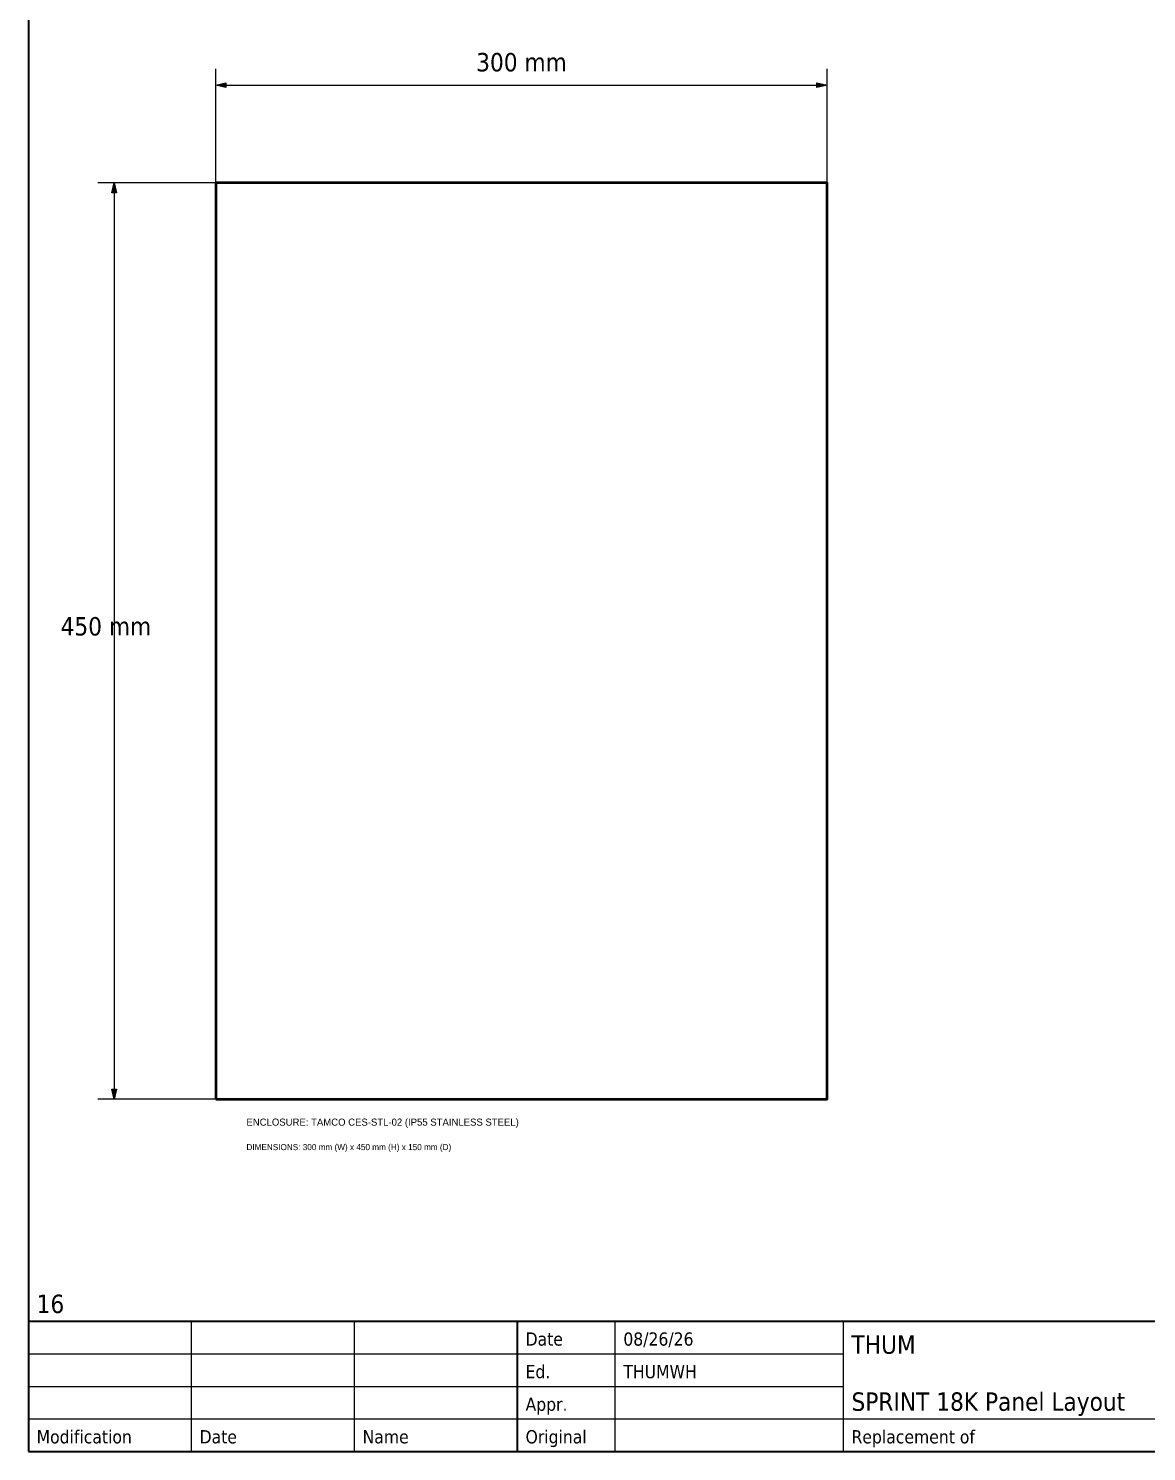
# Model space of a CAD drawing. Header units: millimetres. Extents: x 0 to 1680, y 0 to 1188.
# Drawn here: x 0 to 549, y 0 to 699 of the extents above; entities that cross this region are included whole.
import ezdxf
from ezdxf.enums import TextEntityAlignment as Align

# ---------------------------------------------------------------- set-up
doc = ezdxf.new("R2010")
doc.units = ezdxf.units.MM
for name, color, linetype, lineweight in [('EPLAN100', 7, 'Continuous', 13), ('EPLAN107', 5, 'Continuous', 5), ('EPLAN108', 5, 'Continuous', 9), ('EPLAN201', 7, 'Continuous', 9), ('EPLAN451', 7, 'Continuous', 9), ('EPLAN452', 7, 'Continuous', 9), ('EPLAN453', 7, 'Continuous', 9)]:
    doc.layers.add(name, color=color, linetype=linetype, lineweight=lineweight)
doc.styles.add('Tahoma', font='')
doc.styles.get('Tahoma').set_extended_font_data('Tahoma')

# ---------------------------------------------------------------- blocks, each defined once
blk = doc.blocks.new('EPLFRAME')
at = {"layer": 'EPLAN201', "linetype": 'Continuous', "lineweight": 35, "ltscale": 4}
for p, q in [((0, 64), (1680, 64)), ((240, 0), (240, 64))]:
    blk.add_line(p, q, dxfattribs=at)
at = {"layer": 'EPLAN201', "linetype": 'Continuous', "lineweight": 25, "ltscale": 4}
for p, q in [((80, 0), (80, 64)), ((160, 0), (160, 64)), ((288, 0), (288, 64)), ((400, 0), (400, 64)), ((0, 48), (400, 48)), ((0, 32), (400, 32)), ((0, 16), (736, 16))]:
    blk.add_line(p, q, dxfattribs=at)
at = {"layer": 'EPLAN201', "linetype": 'Continuous', "lineweight": 35, "ltscale": 4}
blk.add_lwpolyline([(0, 0), (1680, 0), (1680, 1188), (0, 1188)], close=True, dxfattribs=at)
at = {"layer": 'EPLAN201', "color": 7, "style": 'Tahoma'}
for s, height, p in [('Date', 6.502, (244, 52)), ('Ed.', 6.502, (244, 36)), ('Appr.', 6.502, (244, 20)), ('Modification', 6.5016, (4, 4)), ('Date', 6.502, (84, 4)), ('Name', 6.502, (164, 4)), ('Original', 6.502, (244, 4)), ('Replacement of', 6.5016, (404, 4))]:
    blk.add_text(s, height=height, dxfattribs=at).set_placement(p)
at = {"layer": 'EPLAN451', "color": 7, "style": 'Tahoma'}
for tag, p, height in [('14_10014', (404, 48), 9.03), ('14_10015', (740, 48), 9.03), ('14_10011', (404, 20), 9.03), ('14_10013', (1328, 20), 6.5), ('14_10151', (292, 4), 6.5), ('14_10300', (1660, 4), 6.5)]:
    blk.add_attdef(tag, p, '', height=height, dxfattribs=at)
blk.add_attdef('4_25020', text='', height=6.5, dxfattribs=at).set_placement((1652, 4), align=Align.RIGHT)
at = {"layer": 'EPLAN452', "color": 7, "style": 'Tahoma'}
for tag, p, height in [('4_11041', (4, 68), 9.03), ('4_11071[1]', (4, 52), 6.5), ('4_11074[1]', (84, 52), 6.5), ('4_11070[1]', (164, 52), 6.5), ('4_11024', (292, 52), 6.5), ('4_11011', (924, 48), 9.03), ('4_11030', (1204, 48), 9.03), ('4_20132_1001', (1496, 52), 6.5), ('4_11071[2]', (4, 36), 6.5), ('4_11074[2]', (84, 36), 6.5), ('4_11070[2]', (164, 36), 6.5), ('4_11022', (292, 36), 6.5), ('4_20134_1001', (1496, 36), 6.5), ('4_11071[3]', (4, 20), 6.5), ('4_11074[3]', (84, 20), 6.5), ('4_11070[3]', (164, 20), 6.5), ('4_11080', (292, 20), 6.5), ('4_11059', (1204, 20), 6.5)]:
    blk.add_attdef(tag, p, '', height=height, dxfattribs=at)
for tag, height, p in [('4_11040', 9.03, (1676, 68)), ('4_11000', 6.5, (1676, 20)), ('4_11085', 6.5, (564, 4)), ('4_11086', 6.5, (732, 4))]:
    blk.add_attdef(tag, text='', height=height, dxfattribs=at).set_placement(p, align=Align.RIGHT)
at = {"layer": 'EPLAN453', "color": 7, "style": 'Tahoma'}
for tag, p in [('53_19005_1', (84, 1172)), ('53_19005', (252, 1172)), ('53_19005_8', (420, 1172)), ('53_19005_6', (588, 1172)), ('53_19005_7', (756, 1172)), ('53_19005_9', (924, 1172)), ('53_19005_3', (1092, 1172)), ('53_19005_2', (1260, 1172)), ('53_19005_4', (1428, 1172)), ('53_19005_5', (1596, 1172))]:
    blk.add_attdef(tag, text='', height=5.42, dxfattribs=at).set_placement(p, align=Align.BOTTOM_CENTER)

msp = doc.modelspace()

# ---------------------------------------------------------------- hatches: boundary and pattern name
at = {"layer": 'EPLAN107', "linetype": 'Continuous', "lineweight": -3, "ltscale": 4}
for points in [[(96.95, 669.85), (92, 671), (96.95, 672.15)], [(387.05, 672.15), (392, 671), (387.05, 669.85)], [(40.85, 618.05), (42, 623), (43.15, 618.05)], [(43.15, 177.95), (42, 173), (40.85, 177.95)]]:
    msp.add_hatch(color=5, dxfattribs=at).paths.add_polyline_path(points, flags=0)

# ---------------------------------------------------------------- linework, layer by layer
at = {"layer": 'EPLAN100', "lineweight": 50, "ltscale": 16}
msp.add_lwpolyline([(92, 173), (392, 173), (392, 623), (92, 623)], close=True, dxfattribs=at)
at = {"layer": 'EPLAN107', "color": 5, "linetype": 'Continuous', "lineweight": 25, "ltscale": 4}
for p, q in [((92, 623), (92, 679)), ((392, 623), (392, 679)), ((96, 671), (388, 671)), ((92, 623), (34, 623)), ((42, 619), (42, 177)), ((92, 173), (34, 173))]:
    msp.add_line(p, q, dxfattribs=at)
at = {"layer": 'EPLAN107', "color": 5, "linetype": 'Continuous', "lineweight": -3, "ltscale": 4}
for points in [[(96.95, 669.85), (92, 671), (96.95, 672.15)], [(387.05, 672.15), (392, 671), (387.05, 669.85)], [(40.85, 618.05), (42, 623), (43.15, 618.05)], [(43.15, 177.95), (42, 173), (40.85, 177.95)]]:
    msp.add_lwpolyline(points, close=True, dxfattribs=at)

# ---------------------------------------------------------------- block references
ref = msp.add_blockref('EPLFRAME', (0, 0))
ref.add_attrib('14_10011', 'SPRINT 18K Panel Layout', (404, 20), dxfattribs={"layer": 'EPLAN451', "color": 7, "height": 9.03, "style": 'Tahoma'})
ref.add_attrib('4_11041', '16', (4, 68), dxfattribs={"layer": 'EPLAN452', "color": 7, "height": 9.03, "style": 'Tahoma'})
ref.add_attrib('14_10014', 'THUM', (404, 48), dxfattribs={"layer": 'EPLAN451', "color": 7, "height": 9.03, "style": 'Tahoma'})
ref.add_attrib('4_11022', 'THUMWH', (292, 36), dxfattribs={"layer": 'EPLAN452', "color": 7, "height": 6.502, "style": 'Tahoma'})
ref.add_attrib('4_11024', '08/26/26', (292, 52), dxfattribs={"layer": 'EPLAN452', "color": 7, "height": 6.502, "style": 'Tahoma'})

# ---------------------------------------------------------------- texts
at = {"layer": 'EPLAN107', "color": 5, "style": 'Tahoma'}
for s, p in [('300 mm', (242, 675)), ('450 mm', (38, 398))]:
    msp.add_text(s, height=9.03, dxfattribs=at).set_placement(p, align=Align.BOTTOM_CENTER)
at = {"layer": 'EPLAN108'}
for s, height, p in [('ENCLOSURE: TAMCO CES-STL-02 (IP55 STAINLESS STEEL)', 3.5, (107, 160)), ('DIMENSIONS: 300 mm (W) x 450 mm (H) x 150 mm (D)', 3, (107, 148))]:
    msp.add_text(s, height=height, dxfattribs=at).set_placement(p)

doc.saveas('drawing.dxf')
